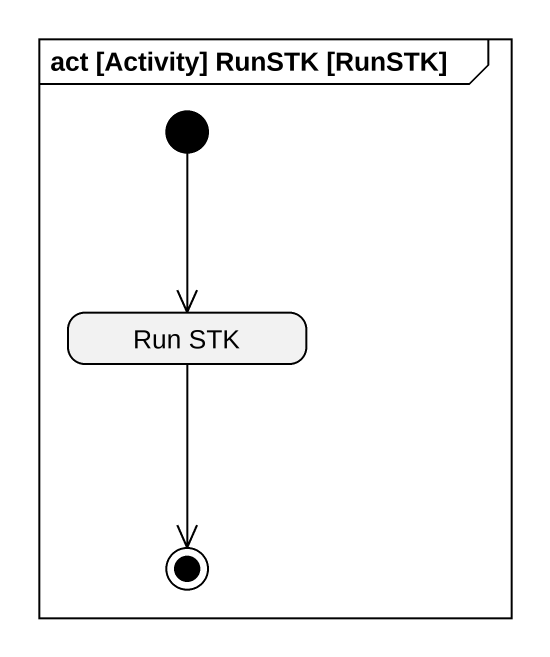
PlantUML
@startuml
mainframe act [Activity] RunSTK [RunSTK]
hide empty description
state "Run STK" as Run_STK
[*] --> Run_STK
Run_STK --> [*]
@enduml
